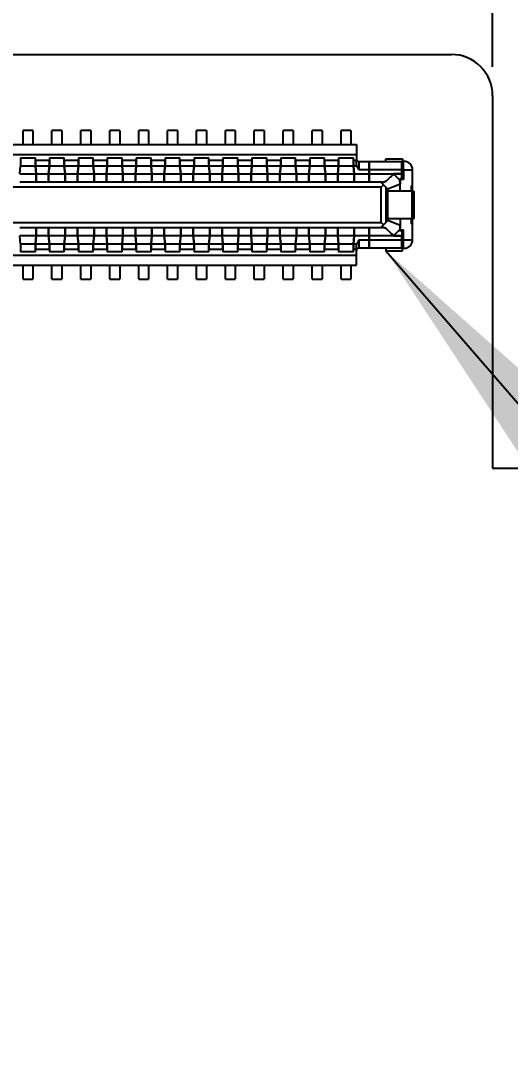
# Model space of a CAD drawing. Header units: millimetres. Extents: x 0 to 210, y 0 to 297.
# Drawn here: x 65.45 to 71.38, y 209.83 to 222.25 of the extents above; entities that cross this region are included whole.
import ezdxf

# ---------------------------------------------------------------- set-up
doc = ezdxf.new("R2010")
doc.units = ezdxf.units.MM
doc.header["$LTSCALE"] = 19.36
doc.layers.get('0').update_dxf_attribs({"linetype": 'CONTINUOUS'})
for name, color, linetype in [('BLACK', 7, 'CONTINUOUS'), ('INTFCLR_2848', 7, 'CONTINUOUS'), ('INTFCLR_6624', 7, 'CONTINUOUS')]:
    doc.layers.add(name, color=color, linetype=linetype)
doc.styles.get("Standard").update_dxf_attribs({"font": 'SIMPLEX.SHX', "width": 0.8})
doc.dimstyles.new('DIMSTYLE_1', dxfattribs={"dimtxt": 3, "dimasz": 3, "dimexe": 2, "dimexo": 0.35, "dimgap": 0.75, "dimtad": 1, "dimzin": 0, "dimdsep": 46, "dimtxsty": 'STANDARD', "dimblk": '_FILLED', "dimblk1": '_FILLED', "dimblk2": '_FILLED', "dimcen": 0.09, "dimazin": 0, "dimtp": 0.01, "dimtm": 0.01, "dimtfac": 1, "dimtofl": 0, "dimtmove": 0, "dimatfit": 3, "dimldrblk": '_FILLED', "dimfxl": 1, "dimtolj": 1, "dimtzin": 0, "dimarcsym": 0})
doc.dimstyles.get("Standard").update_dxf_attribs({"dimtxt": 3, "dimasz": 3, "dimexe": 2, "dimexo": 0.35, "dimtad": 1, "dimzin": 0, "dimdsep": 46, "dimtxsty": 'STANDARD', "dimblk": '_FILLED', "dimblk1": '_FILLED', "dimblk2": '_FILLED', "dimcen": 0.09, "dimazin": 0, "dimtol": 1, "dimtp": 0.01, "dimtm": 0.01, "dimtfac": 1, "dimtofl": 0, "dimtmove": 0, "dimatfit": 3, "dimldrblk": '_FILLED', "dimfxl": 1, "dimtolj": 1, "dimtzin": 0, "dimarcsym": 0})

# ---------------------------------------------------------------- blocks, each defined once
blk = doc.blocks.new('_FILLED')
at = {"color": 0, "linetype": 'BYBLOCK'}
blk.add_solid([(0, 0), (-1, 0.1333), (-1, -0.1333)], dxfattribs=at)
blk = doc.blocks.new('*D0')
at = {"color": 2}
for p, q in [((60.964, 245.278), (60.964, 246.528)), ((71.164, 245.278), (71.164, 246.528)), ((60.964, 221.691), (60.964, 245.278)), ((71.164, 221.691), (71.164, 245.278)), ((66.064, 244.528), (39.349, 244.528)), ((60.964, 244.528), (66.064, 244.528)), ((71.164, 244.528), (66.064, 244.528))]:
    blk.add_line(p, q, dxfattribs=at)
at = {"color": 2, "xscale": 3, "yscale": 3, "zscale": 3, "rotation": 180}
blk.add_blockref('_FILLED', (60.964, 244.528), dxfattribs=at)
at = {"color": 2, "xscale": 3, "yscale": 3, "zscale": 3}
blk.add_blockref('_FILLED', (71.164, 244.528), dxfattribs=at)
blk = doc.blocks.new('*D2')
at = {"color": 2}
for p, q in [((60.964, 215.343), (60.964, 186.681)), ((73.974, 196.671), (73.974, 186.681)), ((60.964, 186.681), (60.964, 183.931)), ((73.974, 186.681), (73.974, 183.931)), ((67.469, 185.931), (43.555, 185.931)), ((60.964, 185.931), (67.469, 185.931)), ((73.974, 185.931), (67.469, 185.931))]:
    blk.add_line(p, q, dxfattribs=at)
at = {"color": 2, "xscale": 3, "yscale": 3, "zscale": 3, "rotation": 180}
blk.add_blockref('_FILLED', (60.964, 185.931), dxfattribs=at)
at = {"color": 2, "xscale": 3, "yscale": 3, "zscale": 3}
blk.add_blockref('_FILLED', (73.974, 185.931), dxfattribs=at)
blk = doc.blocks.new('*D3')
at = {"color": 2}
for p, q in [((60.964, 215.343), (60.964, 176.378)), ((74.469, 210.347), (74.469, 176.378)), ((60.964, 176.378), (60.964, 173.628)), ((74.469, 176.378), (74.469, 173.628)), ((60.964, 175.628), (43.636, 175.628)), ((43.636, 175.628), (67.716, 175.628)), ((79.469, 175.628), (67.716, 175.628)), ((74.469, 175.628), (79.469, 175.628))]:
    blk.add_line(p, q, dxfattribs=at)
at = {"color": 2, "xscale": 3, "yscale": 3, "zscale": 3}
blk.add_blockref('_FILLED', (60.964, 175.628), dxfattribs=at)
at = {"color": 2, "xscale": 3, "yscale": 3, "zscale": 3, "rotation": 180}
blk.add_blockref('_FILLED', (74.469, 175.628), dxfattribs=at)

msp = doc.modelspace()

# ---------------------------------------------------------------- linework, layer by layer
at = {"color": 7}
for p, q in [((61.464, 221.841), (70.664, 221.841)), ((71.164, 221.341), (71.164, 216.834)), ((71.164, 216.834), (73.469, 216.834))]:
    msp.add_line(p, q, dxfattribs=at)
msp.add_arc((70.664, 221.341), 0.5, 0, 90, dxfattribs=at)
at = {"layer": 'BLACK', "color": 7}
for p, q in [((62.614, 220.751), (69.514, 220.751)), ((69.514, 220.751), (69.514, 220.576)), ((62.614, 220.631), (69.514, 220.631)), ((65.629, 220.561), (65.629, 220.491)), ((65.629, 220.561), (65.799, 220.561)), ((65.799, 220.491), (65.799, 220.561)), ((65.979, 220.561), (65.979, 220.491)), ((65.979, 220.561), (66.149, 220.561)), ((66.149, 220.491), (66.149, 220.561)), ((66.329, 220.561), (66.329, 220.491)), ((66.329, 220.561), (66.499, 220.561)), ((66.499, 220.491), (66.499, 220.561)), ((66.679, 220.561), (66.679, 220.491)), ((66.679, 220.561), (66.849, 220.561)), ((66.849, 220.491), (66.849, 220.561)), ((67.029, 220.561), (67.029, 220.491)), ((67.029, 220.561), (67.199, 220.561)), ((67.199, 220.491), (67.199, 220.561)), ((67.379, 220.561), (67.379, 220.491)), ((67.379, 220.561), (67.549, 220.561)), ((67.549, 220.491), (67.549, 220.561)), ((67.729, 220.561), (67.729, 220.491)), ((67.729, 220.561), (67.899, 220.561)), ((67.899, 220.491), (67.899, 220.561)), ((68.079, 220.561), (68.079, 220.491)), ((68.079, 220.561), (68.249, 220.561)), ((68.249, 220.491), (68.249, 220.561)), ((68.429, 220.561), (68.429, 220.491)), ((68.429, 220.561), (68.599, 220.561)), ((68.599, 220.491), (68.599, 220.561)), ((68.779, 220.561), (68.779, 220.491)), ((68.779, 220.561), (68.949, 220.561)), ((68.949, 220.491), (68.949, 220.561)), ((69.129, 220.561), (69.129, 220.491)), ((69.129, 220.561), (69.299, 220.561)), ((69.299, 220.491), (69.299, 220.561)), ((69.479, 220.561), (69.479, 220.491)), ((69.479, 220.561), (69.518, 220.561)), ((69.544, 220.546), (69.671, 220.546)), ((69.671, 220.296), (69.671, 220.546)), ((70.066, 220.336), (70.066, 220.546)), ((70.068, 220.546), (70.066, 220.546)), ((70.094, 220.546), (70.066, 220.546)), ((65.639, 220.396), (65.629, 220.491)), ((65.799, 220.491), (65.789, 220.396)), ((65.989, 220.396), (65.979, 220.491)), ((66.149, 220.491), (66.139, 220.396)), ((66.339, 220.396), (66.329, 220.491)), ((66.499, 220.491), (66.489, 220.396)), ((66.689, 220.396), (66.679, 220.491)), ((66.849, 220.491), (66.839, 220.396)), ((67.039, 220.396), (67.029, 220.491)), ((67.199, 220.491), (67.189, 220.396)), ((67.389, 220.396), (67.379, 220.491)), ((67.549, 220.491), (67.539, 220.396)), ((67.739, 220.396), (67.729, 220.491)), ((67.899, 220.491), (67.889, 220.396)), ((68.089, 220.396), (68.079, 220.491)), ((68.249, 220.491), (68.239, 220.396)), ((68.439, 220.396), (68.429, 220.491)), ((68.599, 220.491), (68.589, 220.396)), ((68.789, 220.396), (68.779, 220.491)), ((68.949, 220.491), (68.939, 220.396)), ((69.139, 220.396), (69.129, 220.491)), ((69.299, 220.491), (69.289, 220.396)), ((69.489, 220.396), (69.479, 220.491)), ((69.544, 220.446), (69.539, 220.455)), ((70.086, 220.455), (70.086, 220.326)), ((70.194, 219.596), (70.194, 220.446)), ((65.639, 220.396), (65.639, 220.296)), ((65.789, 220.296), (65.639, 220.296)), ((65.789, 220.296), (65.789, 220.396)), ((65.989, 220.396), (65.989, 220.296)), ((66.139, 220.296), (65.989, 220.296)), ((66.139, 220.296), (66.139, 220.396)), ((66.339, 220.396), (66.339, 220.296)), ((66.489, 220.296), (66.339, 220.296)), ((66.489, 220.296), (66.489, 220.396)), ((66.689, 220.396), (66.689, 220.296)), ((66.839, 220.296), (66.689, 220.296)), ((66.839, 220.296), (66.839, 220.396)), ((67.039, 220.396), (67.039, 220.296)), ((67.189, 220.296), (67.039, 220.296)), ((67.189, 220.296), (67.189, 220.396)), ((67.389, 220.396), (67.389, 220.296)), ((67.539, 220.296), (67.389, 220.296)), ((67.539, 220.296), (67.539, 220.396)), ((67.739, 220.396), (67.739, 220.296)), ((67.889, 220.296), (67.739, 220.296)), ((67.889, 220.296), (67.889, 220.396)), ((68.089, 220.396), (68.089, 220.296)), ((68.239, 220.296), (68.089, 220.296)), ((68.239, 220.296), (68.239, 220.396)), ((68.439, 220.396), (68.439, 220.296)), ((68.589, 220.296), (68.439, 220.296)), ((68.589, 220.296), (68.589, 220.396)), ((68.789, 220.396), (68.789, 220.296)), ((68.939, 220.296), (68.789, 220.296)), ((68.939, 220.296), (68.939, 220.396)), ((69.139, 220.396), (69.139, 220.296)), ((69.289, 220.296), (69.139, 220.296)), ((69.289, 220.296), (69.289, 220.396)), ((69.489, 220.396), (69.489, 220.296)), ((69.671, 220.296), (69.489, 220.296)), ((69.882, 220.223), (69.809, 220.296)), ((70.066, 220.396), (69.963, 220.396)), ((70.042, 220.304), (70.042, 220.318)), ((70.043, 220.295), (70.042, 220.304)), ((70.044, 220.33), (70.044, 220.277)), ((70.073, 220.326), (70.066, 220.326)), ((70.086, 220.326), (70.073, 220.326)), ((69.814, 220.236), (69.841, 220.264)), ((69.874, 219.811), (69.874, 220.231)), ((69.892, 220.215), (69.896, 220.212)), ((70.044, 220.273), (69.896, 220.212)), ((69.896, 220.186), (69.896, 220.212)), ((70.044, 220.277), (70.044, 220.273)), ((70.044, 220.186), (70.044, 220.273)), ((70.179, 220.251), (70.179, 220.19)), ((70.179, 220.251), (70.194, 220.251)), ((70.179, 220.246), (70.189, 220.246)), ((70.179, 220.196), (70.189, 220.186)), ((70.187, 220.186), (70.189, 220.186)), ((70.194, 220.251), (70.189, 220.246)), ((70.189, 220.186), (70.189, 220.246)), ((69.809, 219.746), (69.882, 219.819)), ((69.814, 219.806), (69.841, 219.779)), ((69.896, 219.83), (69.892, 219.827)), ((69.896, 219.83), (69.896, 219.856)), ((70.044, 219.769), (69.896, 219.83)), ((70.044, 219.856), (70.044, 219.769)), ((70.189, 219.856), (70.179, 219.846)), ((70.179, 219.852), (70.179, 219.791)), ((70.189, 219.856), (70.187, 219.856)), ((70.189, 219.856), (70.189, 219.796)), ((65.639, 219.746), (65.639, 219.646)), ((65.639, 219.746), (65.789, 219.746)), ((65.789, 219.646), (65.789, 219.746)), ((65.989, 219.746), (65.989, 219.646)), ((65.989, 219.746), (66.139, 219.746)), ((66.139, 219.646), (66.139, 219.746)), ((66.339, 219.746), (66.339, 219.646)), ((66.339, 219.746), (66.489, 219.746)), ((66.489, 219.646), (66.489, 219.746)), ((66.689, 219.746), (66.689, 219.646)), ((66.689, 219.746), (66.839, 219.746)), ((66.839, 219.646), (66.839, 219.746)), ((67.039, 219.746), (67.039, 219.646)), ((67.039, 219.746), (67.189, 219.746)), ((67.189, 219.646), (67.189, 219.746)), ((67.389, 219.746), (67.389, 219.646)), ((67.389, 219.746), (67.539, 219.746)), ((67.539, 219.646), (67.539, 219.746)), ((67.739, 219.746), (67.739, 219.646)), ((67.739, 219.746), (67.889, 219.746)), ((67.889, 219.646), (67.889, 219.746)), ((68.089, 219.746), (68.089, 219.646)), ((68.089, 219.746), (68.239, 219.746)), ((68.239, 219.646), (68.239, 219.746)), ((68.439, 219.746), (68.439, 219.646)), ((68.439, 219.746), (68.589, 219.746)), ((68.589, 219.646), (68.589, 219.746)), ((68.789, 219.746), (68.789, 219.646)), ((68.789, 219.746), (68.939, 219.746)), ((68.939, 219.646), (68.939, 219.746)), ((69.139, 219.746), (69.139, 219.646)), ((69.139, 219.746), (69.289, 219.746)), ((69.289, 219.646), (69.289, 219.746)), ((69.489, 219.746), (69.489, 219.646)), ((69.489, 219.746), (69.671, 219.746)), ((69.671, 219.496), (69.671, 219.746)), ((70.043, 219.745), (70.042, 219.735)), ((70.042, 219.735), (70.042, 219.724)), ((70.042, 219.707), (70.042, 219.707)), ((70.042, 219.707), (70.042, 219.706)), ((70.043, 219.749), (70.043, 219.745)), ((70.044, 219.769), (70.044, 219.765)), ((70.044, 219.712), (70.044, 219.765)), ((70.073, 219.716), (70.066, 219.716)), ((70.066, 219.706), (70.066, 219.496)), ((70.086, 219.716), (70.073, 219.716)), ((70.189, 219.796), (70.179, 219.796)), ((70.194, 219.791), (70.179, 219.791)), ((70.189, 219.796), (70.194, 219.791)), ((65.629, 219.551), (65.639, 219.646)), ((65.629, 219.551), (65.629, 219.481)), ((65.789, 219.646), (65.799, 219.551)), ((65.799, 219.481), (65.799, 219.551)), ((65.979, 219.551), (65.989, 219.646)), ((65.979, 219.551), (65.979, 219.481)), ((66.139, 219.646), (66.149, 219.551)), ((66.149, 219.481), (66.149, 219.551)), ((66.329, 219.551), (66.339, 219.646)), ((66.329, 219.551), (66.329, 219.481)), ((66.489, 219.646), (66.499, 219.551)), ((66.499, 219.481), (66.499, 219.551)), ((66.679, 219.551), (66.689, 219.646)), ((66.679, 219.551), (66.679, 219.481)), ((66.839, 219.646), (66.849, 219.551)), ((66.849, 219.481), (66.849, 219.551)), ((67.029, 219.551), (67.039, 219.646)), ((67.029, 219.551), (67.029, 219.481)), ((67.189, 219.646), (67.199, 219.551)), ((67.199, 219.481), (67.199, 219.551)), ((67.379, 219.551), (67.389, 219.646)), ((67.379, 219.551), (67.379, 219.481)), ((67.539, 219.646), (67.549, 219.551)), ((67.549, 219.481), (67.549, 219.551)), ((67.729, 219.551), (67.739, 219.646)), ((67.729, 219.551), (67.729, 219.481)), ((67.889, 219.646), (67.899, 219.551)), ((67.899, 219.481), (67.899, 219.551)), ((68.079, 219.551), (68.089, 219.646)), ((68.079, 219.551), (68.079, 219.481)), ((68.239, 219.646), (68.249, 219.551)), ((68.249, 219.481), (68.249, 219.551)), ((68.429, 219.551), (68.439, 219.646)), ((68.429, 219.551), (68.429, 219.481)), ((68.589, 219.646), (68.599, 219.551)), ((68.599, 219.481), (68.599, 219.551)), ((68.779, 219.551), (68.789, 219.646)), ((68.779, 219.551), (68.779, 219.481)), ((68.939, 219.646), (68.949, 219.551)), ((68.949, 219.481), (68.949, 219.551)), ((69.129, 219.551), (69.139, 219.646)), ((69.129, 219.551), (69.129, 219.481)), ((69.289, 219.646), (69.299, 219.551)), ((69.299, 219.481), (69.299, 219.551)), ((69.479, 219.551), (69.489, 219.646)), ((69.479, 219.551), (69.479, 219.481)), ((69.539, 219.587), (69.536, 219.582)), ((69.544, 219.596), (69.539, 219.587)), ((69.963, 219.646), (69.95, 219.661)), ((69.963, 219.646), (70.066, 219.646)), ((65.799, 219.481), (65.629, 219.481)), ((66.149, 219.481), (65.979, 219.481)), ((66.499, 219.481), (66.329, 219.481)), ((66.849, 219.481), (66.679, 219.481)), ((67.199, 219.481), (67.029, 219.481)), ((67.549, 219.481), (67.379, 219.481)), ((67.899, 219.481), (67.729, 219.481)), ((68.249, 219.481), (68.079, 219.481)), ((68.599, 219.481), (68.429, 219.481)), ((68.949, 219.481), (68.779, 219.481)), ((69.299, 219.481), (69.129, 219.481)), ((69.518, 219.481), (69.479, 219.481)), ((69.514, 219.291), (69.514, 219.466)), ((69.671, 219.496), (69.544, 219.496)), ((70.066, 219.496), (70.068, 219.497)), ((70.066, 219.496), (70.094, 219.496)), ((70.07, 219.497), (70.072, 219.498)), ((62.614, 219.411), (69.514, 219.411)), ((62.614, 219.291), (69.514, 219.291))]:
    msp.add_line(p, q, dxfattribs=at)
at = {"layer": 'BLACK', "color": 9}
for p, q in [((69.544, 220.546), (69.544, 220.446)), ((65.799, 220.491), (65.629, 220.491)), ((66.149, 220.491), (65.979, 220.491)), ((66.499, 220.491), (66.329, 220.491)), ((66.849, 220.491), (66.679, 220.491)), ((67.199, 220.491), (67.029, 220.491)), ((67.549, 220.491), (67.379, 220.491)), ((67.899, 220.491), (67.729, 220.491)), ((68.249, 220.491), (68.079, 220.491)), ((68.599, 220.491), (68.429, 220.491)), ((68.949, 220.491), (68.779, 220.491)), ((69.299, 220.491), (69.129, 220.491)), ((69.522, 220.491), (69.479, 220.491)), ((69.671, 220.446), (69.544, 220.446)), ((70.066, 220.446), (70.194, 220.446)), ((65.639, 220.396), (65.789, 220.396)), ((65.989, 220.396), (66.139, 220.396)), ((66.339, 220.396), (66.489, 220.396)), ((66.689, 220.396), (66.839, 220.396)), ((67.039, 220.396), (67.189, 220.396)), ((67.389, 220.396), (67.539, 220.396)), ((67.739, 220.396), (67.889, 220.396)), ((68.089, 220.396), (68.239, 220.396)), ((68.439, 220.396), (68.589, 220.396)), ((68.789, 220.396), (68.939, 220.396)), ((69.139, 220.396), (69.289, 220.396)), ((69.489, 220.396), (69.671, 220.396)), ((70.042, 220.318), (69.963, 220.396)), ((70.042, 220.318), (70.042, 220.336)), ((70.042, 220.336), (70.066, 220.336)), ((69.814, 220.236), (62.314, 220.236)), ((69.814, 219.806), (69.814, 220.236)), ((69.892, 220.215), (69.892, 219.827)), ((70.179, 220.226), (70.189, 220.226)), ((70.194, 220.186), (70.189, 220.186)), ((70.189, 220.151), (70.194, 220.147)), ((70.194, 220.086), (70.189, 220.091)), ((70.194, 220.056), (70.189, 220.056)), ((70.189, 219.986), (70.194, 219.986)), ((70.189, 219.951), (70.194, 219.956)), ((62.314, 219.806), (69.814, 219.806)), ((70.189, 219.816), (70.179, 219.816)), ((70.194, 219.895), (70.189, 219.891)), ((70.194, 219.856), (70.189, 219.856)), ((69.963, 219.646), (70.042, 219.724)), ((70.042, 219.706), (70.042, 219.724)), ((70.066, 219.706), (70.042, 219.706)), ((65.629, 219.551), (65.799, 219.551)), ((65.789, 219.646), (65.639, 219.646)), ((65.979, 219.551), (66.149, 219.551)), ((66.139, 219.646), (65.989, 219.646)), ((66.329, 219.551), (66.499, 219.551)), ((66.489, 219.646), (66.339, 219.646)), ((66.679, 219.551), (66.849, 219.551)), ((66.839, 219.646), (66.689, 219.646)), ((67.029, 219.551), (67.199, 219.551)), ((67.189, 219.646), (67.039, 219.646)), ((67.379, 219.551), (67.549, 219.551)), ((67.539, 219.646), (67.389, 219.646)), ((67.729, 219.551), (67.899, 219.551)), ((67.889, 219.646), (67.739, 219.646)), ((68.079, 219.551), (68.249, 219.551)), ((68.239, 219.646), (68.089, 219.646)), ((68.429, 219.551), (68.599, 219.551)), ((68.589, 219.646), (68.439, 219.646)), ((68.779, 219.551), (68.949, 219.551)), ((68.939, 219.646), (68.789, 219.646)), ((69.129, 219.551), (69.299, 219.551)), ((69.289, 219.646), (69.139, 219.646)), ((69.479, 219.551), (69.522, 219.551)), ((69.671, 219.646), (69.489, 219.646)), ((69.544, 219.596), (69.544, 219.496)), ((69.544, 219.596), (69.671, 219.596)), ((70.066, 219.596), (70.194, 219.596))]:
    msp.add_line(p, q, dxfattribs=at)
at = {"layer": 'BLACK', "color": 7}
for points in [[(69.522, 220.491), (69.521, 220.493), (69.52, 220.495), (69.52, 220.497), (69.519, 220.498), (69.519, 220.5), (69.518, 220.502), (69.518, 220.504), (69.517, 220.506), (69.517, 220.508), (69.517, 220.51), (69.516, 220.512), (69.516, 220.514), (69.516, 220.517), (69.515, 220.52), (69.515, 220.523), (69.515, 220.526), (69.515, 220.529), (69.514, 220.531), (69.514, 220.535), (69.514, 220.539), (69.514, 220.542), (69.514, 220.546), (69.514, 220.55), (69.514, 220.554), (69.514, 220.557), (69.514, 220.561)], [(70.086, 220.455), (70.086, 220.463), (70.086, 220.472), (70.086, 220.481), (70.086, 220.486), (70.085, 220.491), (70.085, 220.496), (70.085, 220.5), (70.085, 220.504), (70.085, 220.507), (70.084, 220.511), (70.084, 220.514), (70.084, 220.517), (70.083, 220.52), (70.083, 220.523), (70.083, 220.524), (70.082, 220.526), (70.082, 220.528), (70.082, 220.529), (70.081, 220.531), (70.081, 220.532), (70.08, 220.533), (70.08, 220.535), (70.079, 220.536), (70.079, 220.537), (70.078, 220.538), (70.078, 220.539), (70.077, 220.54), (70.077, 220.54), (70.076, 220.541), (70.075, 220.542), (70.075, 220.542), (70.074, 220.543), (70.073, 220.543), (70.072, 220.544), (70.072, 220.544)], [(69.539, 220.455), (69.536, 220.46), (69.535, 220.462), (69.534, 220.465), (69.532, 220.467), (69.531, 220.469), (69.53, 220.472), (69.529, 220.474), (69.528, 220.476), (69.527, 220.479), (69.526, 220.481), (69.525, 220.484), (69.523, 220.486), (69.522, 220.489), (69.522, 220.491)], [(69.835, 220.296), (69.837, 220.296), (69.839, 220.296), (69.841, 220.296), (69.844, 220.297), (69.846, 220.297), (69.848, 220.298), (69.85, 220.298), (69.852, 220.299), (69.855, 220.3), (69.858, 220.301), (69.86, 220.302), (69.863, 220.303), (69.865, 220.304), (69.868, 220.306), (69.87, 220.307), (69.873, 220.309), (69.875, 220.311), (69.878, 220.312), (69.881, 220.314), (69.884, 220.317), (69.887, 220.319), (69.89, 220.322), (69.893, 220.324), (69.896, 220.327), (69.901, 220.331), (69.905, 220.335), (69.909, 220.339), (69.913, 220.343), (69.917, 220.347), (69.921, 220.351), (69.925, 220.355), (69.929, 220.359), (69.936, 220.366), (69.943, 220.374), (69.95, 220.381), (69.963, 220.396)], [(70.044, 220.33), (70.044, 220.33), (70.044, 220.33), (70.044, 220.33), (70.044, 220.331), (70.044, 220.331), (70.044, 220.331), (70.044, 220.331), (70.043, 220.331), (70.043, 220.331), (70.043, 220.332), (70.043, 220.332), (70.043, 220.332), (70.043, 220.332), (70.043, 220.332), (70.043, 220.332), (70.043, 220.332), (70.043, 220.333), (70.043, 220.333), (70.043, 220.333), (70.043, 220.333), (70.043, 220.333), (70.043, 220.334), (70.042, 220.334), (70.042, 220.335), (70.042, 220.335), (70.042, 220.335), (70.042, 220.336)], [(70.066, 220.326), (70.065, 220.326), (70.063, 220.326), (70.062, 220.327), (70.061, 220.327), (70.059, 220.327), (70.057, 220.327), (70.055, 220.327), (70.054, 220.328), (70.052, 220.328), (70.05, 220.328), (70.049, 220.328), (70.047, 220.329), (70.045, 220.329), (70.044, 220.329)], [(70.083, 220.326), (70.082, 220.326), (70.082, 220.326), (70.082, 220.326), (70.081, 220.326), (70.081, 220.326), (70.081, 220.326), (70.08, 220.326), (70.08, 220.326), (70.08, 220.327), (70.079, 220.327), (70.079, 220.327), (70.079, 220.327), (70.078, 220.327), (70.077, 220.327), (70.077, 220.328), (70.076, 220.328), (70.076, 220.328), (70.075, 220.328), (70.075, 220.329), (70.074, 220.329), (70.073, 220.329), (70.073, 220.33), (70.072, 220.33), (70.072, 220.33), (70.071, 220.331), (70.071, 220.331), (70.07, 220.331), (70.07, 220.332), (70.069, 220.332), (70.069, 220.332), (70.069, 220.332), (70.068, 220.333), (70.068, 220.333), (70.068, 220.333), (70.068, 220.333), (70.067, 220.334), (70.067, 220.334), (70.067, 220.334), (70.067, 220.334), (70.067, 220.334), (70.067, 220.334), (70.067, 220.334), (70.067, 220.335), (70.066, 220.335), (70.066, 220.335), (70.066, 220.335), (70.066, 220.335), (70.066, 220.335), (70.066, 220.336), (70.066, 220.336), (70.066, 220.336), (70.066, 220.336)], [(69.892, 220.215), (69.891, 220.215), (69.89, 220.216), (69.89, 220.216), (69.889, 220.217), (69.888, 220.217), (69.888, 220.218), (69.887, 220.218), (69.887, 220.218), (69.886, 220.219), (69.886, 220.219), (69.885, 220.22), (69.885, 220.22), (69.884, 220.22), (69.884, 220.221), (69.883, 220.221), (69.883, 220.222), (69.882, 220.222), (69.882, 220.223), (69.882, 220.223)], [(70.044, 220.277), (70.044, 220.279), (70.044, 220.281), (70.044, 220.283), (70.044, 220.285), (70.043, 220.287), (70.043, 220.289), (70.043, 220.291), (70.043, 220.295)], [(70.188, 220.186), (70.188, 220.186), (70.187, 220.186), (70.187, 220.187), (70.187, 220.187), (70.186, 220.187), (70.186, 220.187), (70.186, 220.188), (70.185, 220.188), (70.185, 220.188), (70.185, 220.188), (70.184, 220.188), (70.184, 220.188), (70.183, 220.189), (70.183, 220.189), (70.183, 220.189), (70.182, 220.189), (70.182, 220.189), (70.181, 220.19), (70.181, 220.19), (70.181, 220.19), (70.18, 220.19)], [(69.892, 219.827), (69.891, 219.827), (69.89, 219.826), (69.89, 219.826), (69.889, 219.825), (69.888, 219.825), (69.888, 219.824), (69.887, 219.824), (69.887, 219.824), (69.886, 219.823), (69.886, 219.823), (69.885, 219.822), (69.885, 219.822), (69.884, 219.822), (69.884, 219.821), (69.883, 219.821), (69.883, 219.82), (69.882, 219.82), (69.882, 219.819), (69.882, 219.819)], [(70.188, 219.856), (70.188, 219.856), (70.187, 219.856), (70.187, 219.855), (70.187, 219.855), (70.186, 219.855), (70.186, 219.855), (70.186, 219.855), (70.185, 219.854), (70.185, 219.854), (70.185, 219.854), (70.184, 219.854), (70.184, 219.854), (70.183, 219.853), (70.183, 219.853), (70.183, 219.853), (70.182, 219.853), (70.182, 219.853), (70.181, 219.853), (70.181, 219.852), (70.181, 219.852), (70.18, 219.852)], [(69.95, 219.661), (69.943, 219.668), (69.936, 219.676), (69.929, 219.683), (69.925, 219.687), (69.921, 219.691), (69.917, 219.695), (69.913, 219.699), (69.909, 219.703), (69.905, 219.707), (69.901, 219.711), (69.896, 219.715), (69.893, 219.718), (69.89, 219.72), (69.887, 219.723), (69.884, 219.726), (69.881, 219.728), (69.878, 219.73), (69.875, 219.731), (69.873, 219.733), (69.87, 219.735), (69.868, 219.736), (69.865, 219.738), (69.863, 219.739), (69.86, 219.74), (69.858, 219.741), (69.855, 219.742), (69.852, 219.743), (69.85, 219.744), (69.848, 219.744), (69.846, 219.745), (69.844, 219.745), (69.841, 219.746), (69.839, 219.746), (69.837, 219.746), (69.835, 219.746)], [(70.044, 219.712), (70.044, 219.712), (70.044, 219.712), (70.044, 219.712), (70.044, 219.711), (70.044, 219.711), (70.044, 219.711), (70.043, 219.711), (70.043, 219.711), (70.043, 219.711), (70.043, 219.711), (70.043, 219.71), (70.043, 219.71), (70.043, 219.71), (70.043, 219.71), (70.043, 219.71), (70.043, 219.71), (70.043, 219.71), (70.043, 219.709), (70.043, 219.709), (70.043, 219.709), (70.043, 219.709), (70.043, 219.708), (70.042, 219.708), (70.042, 219.708), (70.042, 219.707)], [(70.044, 219.765), (70.044, 219.762), (70.044, 219.76), (70.043, 219.758), (70.043, 219.756), (70.043, 219.753), (70.043, 219.751), (70.043, 219.749)], [(70.066, 219.716), (70.065, 219.716), (70.063, 219.716), (70.062, 219.715), (70.06, 219.715), (70.059, 219.715), (70.058, 219.715), (70.056, 219.715), (70.055, 219.715), (70.053, 219.714), (70.051, 219.714), (70.049, 219.714), (70.047, 219.713), (70.045, 219.713), (70.044, 219.713)], [(70.083, 219.716), (70.082, 219.716), (70.082, 219.716), (70.082, 219.716), (70.081, 219.716), (70.081, 219.716), (70.081, 219.716), (70.08, 219.716), (70.08, 219.716), (70.08, 219.716), (70.079, 219.715), (70.079, 219.715), (70.079, 219.715), (70.078, 219.715), (70.077, 219.715), (70.077, 219.715), (70.076, 219.714), (70.076, 219.714), (70.075, 219.714), (70.075, 219.713), (70.074, 219.713), (70.073, 219.713), (70.073, 219.713), (70.072, 219.712), (70.072, 219.712), (70.071, 219.711), (70.071, 219.711), (70.07, 219.711), (70.07, 219.71), (70.069, 219.71), (70.069, 219.71), (70.069, 219.71), (70.068, 219.709), (70.068, 219.709), (70.068, 219.709), (70.068, 219.709), (70.067, 219.709), (70.067, 219.708), (70.067, 219.708), (70.067, 219.708), (70.067, 219.708), (70.067, 219.708), (70.067, 219.708), (70.067, 219.708), (70.066, 219.707), (70.066, 219.707), (70.066, 219.707), (70.066, 219.707), (70.066, 219.707), (70.066, 219.707), (70.066, 219.706), (70.066, 219.706), (70.066, 219.706)], [(70.078, 219.503), (70.078, 219.504), (70.079, 219.505), (70.079, 219.506), (70.08, 219.507), (70.08, 219.508), (70.081, 219.509), (70.081, 219.511), (70.081, 219.512), (70.082, 219.514), (70.082, 219.516), (70.083, 219.517), (70.083, 219.52), (70.083, 219.523), (70.084, 219.525), (70.084, 219.528), (70.084, 219.531), (70.084, 219.533), (70.085, 219.536), (70.085, 219.539), (70.085, 219.544), (70.085, 219.55), (70.086, 219.555), (70.086, 219.56), (70.086, 219.566), (70.086, 219.573), (70.086, 219.581), (70.086, 219.588), (70.086, 219.716)], [(69.514, 219.481), (69.514, 219.488), (69.514, 219.492), (69.514, 219.496), (69.514, 219.5), (69.514, 219.503), (69.514, 219.507), (69.514, 219.511), (69.515, 219.514), (69.515, 219.516), (69.515, 219.519), (69.515, 219.522), (69.516, 219.525), (69.516, 219.528), (69.516, 219.53), (69.517, 219.532), (69.517, 219.534), (69.517, 219.536), (69.518, 219.538), (69.518, 219.54), (69.519, 219.542), (69.519, 219.544), (69.52, 219.546), (69.52, 219.547), (69.521, 219.549), (69.522, 219.551)], [(69.536, 219.582), (69.535, 219.58), (69.534, 219.577), (69.532, 219.575), (69.531, 219.573), (69.53, 219.57), (69.529, 219.568), (69.528, 219.566), (69.527, 219.563), (69.526, 219.561), (69.525, 219.558), (69.523, 219.556), (69.522, 219.553), (69.522, 219.551)], [(70.072, 219.498), (70.072, 219.498), (70.072, 219.498), (70.072, 219.498), (70.073, 219.498), (70.073, 219.498), (70.073, 219.499), (70.073, 219.499), (70.074, 219.499), (70.074, 219.499), (70.074, 219.499), (70.074, 219.499), (70.074, 219.499), (70.075, 219.5), (70.075, 219.5), (70.075, 219.5), (70.075, 219.5), (70.075, 219.5), (70.076, 219.501), (70.076, 219.501), (70.076, 219.501), (70.076, 219.501), (70.076, 219.501), (70.077, 219.502), (70.077, 219.502), (70.077, 219.502), (70.077, 219.502), (70.077, 219.502), (70.077, 219.503), (70.078, 219.503)]]:
    msp.add_lwpolyline(points, dxfattribs=at)
for centre, radius, start, end in [((69.544, 220.576), 0.03, 179.9999, 270), ((70.06, 220.517), 0.03, 66.4536, 73.7319), ((70.094, 220.446), 0.1, 360, 90), ((70.161, 220.136), 0.0576, 70.2277, 71.8105), ((70.161, 219.906), 0.057, 288.191, 289.7932), ((70.094, 219.596), 0.1, 270, 0), ((69.544, 219.466), 0.03, 90, 180.0001), ((70.06, 219.525), 0.03, 286.2681, 291.3323)]:
    msp.add_arc(centre, radius, start, end, dxfattribs=at)
at = {"layer": 'INTFCLR_2848', "color": 7}
for p, q in [((69.671, 220.546), (69.671, 220.296)), ((69.671, 220.546), (70.066, 220.546)), ((69.871, 220.546), (69.871, 220.576)), ((69.871, 220.576), (70.071, 220.576)), ((70.066, 220.546), (70.066, 220.396)), ((70.071, 220.576), (70.071, 220.546)), ((69.835, 220.296), (69.671, 220.296)), ((69.894, 219.856), (69.894, 220.186)), ((70.189, 220.186), (69.894, 220.186)), ((70.189, 219.796), (70.189, 220.246)), ((70.194, 220.186), (70.214, 220.186)), ((70.214, 219.856), (70.214, 220.186)), ((69.894, 219.856), (70.187, 219.856)), ((70.188, 219.856), (70.189, 219.856)), ((70.194, 219.856), (70.214, 219.856)), ((69.671, 219.746), (69.671, 219.496)), ((69.671, 219.746), (69.835, 219.746)), ((70.066, 219.496), (70.066, 219.646)), ((70.066, 219.496), (69.671, 219.496)), ((69.871, 219.496), (69.871, 219.466)), ((69.871, 219.466), (70.071, 219.466)), ((70.071, 219.466), (70.071, 219.496))]:
    msp.add_line(p, q, dxfattribs=at)
at = {"layer": 'INTFCLR_2848', "color": 9}
for p, q in [((70.066, 220.446), (69.671, 220.446)), ((69.671, 220.396), (70.066, 220.396)), ((70.066, 219.646), (69.671, 219.646)), ((69.671, 219.596), (70.066, 219.596))]:
    msp.add_line(p, q, dxfattribs=at)
at = {"layer": 'INTFCLR_6624', "color": 7}
for p, q in [((65.479, 220.751), (65.479, 220.921)), ((65.599, 220.921), (65.479, 220.921)), ((65.599, 220.921), (65.599, 220.751)), ((65.829, 220.751), (65.829, 220.921)), ((65.949, 220.921), (65.829, 220.921)), ((65.949, 220.921), (65.949, 220.751)), ((66.179, 220.751), (66.179, 220.921)), ((66.299, 220.921), (66.179, 220.921)), ((66.299, 220.921), (66.299, 220.751)), ((66.529, 220.751), (66.529, 220.921)), ((66.649, 220.921), (66.529, 220.921)), ((66.649, 220.921), (66.649, 220.751)), ((66.879, 220.751), (66.879, 220.921)), ((66.999, 220.921), (66.879, 220.921)), ((66.999, 220.921), (66.999, 220.751)), ((67.229, 220.751), (67.229, 220.921)), ((67.349, 220.921), (67.229, 220.921)), ((67.349, 220.921), (67.349, 220.751)), ((67.579, 220.751), (67.579, 220.921)), ((67.699, 220.921), (67.579, 220.921)), ((67.699, 220.921), (67.699, 220.751)), ((67.929, 220.751), (67.929, 220.921)), ((68.049, 220.921), (67.929, 220.921)), ((68.049, 220.921), (68.049, 220.751)), ((68.279, 220.751), (68.279, 220.921)), ((68.399, 220.921), (68.279, 220.921)), ((68.399, 220.921), (68.399, 220.751)), ((68.629, 220.751), (68.629, 220.921)), ((68.749, 220.921), (68.629, 220.921)), ((68.749, 220.921), (68.749, 220.751)), ((68.979, 220.751), (68.979, 220.921)), ((69.099, 220.921), (68.979, 220.921)), ((69.099, 220.921), (69.099, 220.751)), ((69.329, 220.751), (69.329, 220.921)), ((69.449, 220.921), (69.329, 220.921)), ((69.449, 220.921), (69.449, 220.751)), ((65.449, 220.591), (65.449, 220.491)), ((65.449, 220.591), (65.629, 220.591)), ((65.629, 220.491), (65.629, 220.591)), ((65.799, 220.591), (65.799, 220.491)), ((65.799, 220.591), (65.979, 220.591)), ((65.979, 220.491), (65.979, 220.591)), ((66.149, 220.591), (66.149, 220.491)), ((66.149, 220.591), (66.329, 220.591)), ((66.329, 220.491), (66.329, 220.591)), ((66.499, 220.591), (66.499, 220.491)), ((66.499, 220.591), (66.679, 220.591)), ((66.679, 220.491), (66.679, 220.591)), ((66.849, 220.591), (66.849, 220.491)), ((66.849, 220.591), (67.029, 220.591)), ((67.029, 220.491), (67.029, 220.591)), ((67.199, 220.591), (67.199, 220.491)), ((67.199, 220.591), (67.379, 220.591)), ((67.379, 220.491), (67.379, 220.591)), ((67.549, 220.591), (67.549, 220.491)), ((67.549, 220.591), (67.729, 220.591)), ((67.729, 220.491), (67.729, 220.591)), ((67.899, 220.591), (67.899, 220.491)), ((67.899, 220.591), (68.079, 220.591)), ((68.079, 220.491), (68.079, 220.591)), ((68.249, 220.591), (68.249, 220.491)), ((68.249, 220.591), (68.429, 220.591)), ((68.429, 220.491), (68.429, 220.591)), ((68.599, 220.591), (68.599, 220.491)), ((68.599, 220.591), (68.779, 220.591)), ((68.779, 220.491), (68.779, 220.591)), ((68.949, 220.591), (68.949, 220.491)), ((68.949, 220.591), (69.129, 220.591)), ((69.129, 220.491), (69.129, 220.591)), ((69.299, 220.591), (69.299, 220.491)), ((69.299, 220.591), (69.479, 220.591)), ((69.479, 220.491), (69.479, 220.591)), ((65.439, 220.396), (65.449, 220.491)), ((65.629, 220.491), (65.639, 220.396)), ((65.789, 220.396), (65.799, 220.491)), ((65.979, 220.491), (65.989, 220.396)), ((66.139, 220.396), (66.149, 220.491)), ((66.329, 220.491), (66.339, 220.396)), ((66.489, 220.396), (66.499, 220.491)), ((66.679, 220.491), (66.689, 220.396)), ((66.839, 220.396), (66.849, 220.491)), ((67.029, 220.491), (67.039, 220.396)), ((67.189, 220.396), (67.199, 220.491)), ((67.379, 220.491), (67.389, 220.396)), ((67.539, 220.396), (67.549, 220.491)), ((67.729, 220.491), (67.739, 220.396)), ((67.889, 220.396), (67.899, 220.491)), ((68.079, 220.491), (68.089, 220.396)), ((68.239, 220.396), (68.249, 220.491)), ((68.429, 220.491), (68.439, 220.396)), ((68.589, 220.396), (68.599, 220.491)), ((68.779, 220.491), (68.789, 220.396)), ((68.939, 220.396), (68.949, 220.491)), ((69.129, 220.491), (69.139, 220.396)), ((69.289, 220.396), (69.299, 220.491)), ((69.479, 220.491), (69.489, 220.396)), ((65.639, 220.296), (65.439, 220.296)), ((65.639, 220.296), (65.639, 220.396)), ((65.789, 220.396), (65.789, 220.296)), ((65.989, 220.296), (65.789, 220.296)), ((65.989, 220.296), (65.989, 220.396)), ((66.139, 220.396), (66.139, 220.296)), ((66.339, 220.296), (66.139, 220.296)), ((66.339, 220.296), (66.339, 220.396)), ((66.489, 220.396), (66.489, 220.296)), ((66.689, 220.296), (66.489, 220.296)), ((66.689, 220.296), (66.689, 220.396)), ((66.839, 220.396), (66.839, 220.296)), ((67.039, 220.296), (66.839, 220.296)), ((67.039, 220.296), (67.039, 220.396)), ((67.189, 220.396), (67.189, 220.296)), ((67.389, 220.296), (67.189, 220.296)), ((67.389, 220.296), (67.389, 220.396)), ((67.539, 220.396), (67.539, 220.296)), ((67.739, 220.296), (67.539, 220.296)), ((67.739, 220.296), (67.739, 220.396)), ((67.889, 220.396), (67.889, 220.296)), ((68.089, 220.296), (67.889, 220.296)), ((68.089, 220.296), (68.089, 220.396)), ((68.239, 220.396), (68.239, 220.296)), ((68.439, 220.296), (68.239, 220.296)), ((68.439, 220.296), (68.439, 220.396)), ((68.589, 220.396), (68.589, 220.296)), ((68.789, 220.296), (68.589, 220.296)), ((68.789, 220.296), (68.789, 220.396)), ((68.939, 220.396), (68.939, 220.296)), ((69.139, 220.296), (68.939, 220.296)), ((69.139, 220.296), (69.139, 220.396)), ((69.289, 220.396), (69.289, 220.296)), ((69.489, 220.296), (69.289, 220.296)), ((69.489, 220.296), (69.489, 220.396)), ((65.439, 219.746), (65.639, 219.746)), ((65.639, 219.646), (65.639, 219.746)), ((65.789, 219.746), (65.789, 219.646)), ((65.789, 219.746), (65.989, 219.746)), ((65.989, 219.646), (65.989, 219.746)), ((66.139, 219.746), (66.139, 219.646)), ((66.139, 219.746), (66.339, 219.746)), ((66.339, 219.646), (66.339, 219.746)), ((66.489, 219.746), (66.489, 219.646)), ((66.489, 219.746), (66.689, 219.746)), ((66.689, 219.646), (66.689, 219.746)), ((66.839, 219.746), (66.839, 219.646)), ((66.839, 219.746), (67.039, 219.746)), ((67.039, 219.646), (67.039, 219.746)), ((67.189, 219.746), (67.189, 219.646)), ((67.189, 219.746), (67.389, 219.746)), ((67.389, 219.646), (67.389, 219.746)), ((67.539, 219.746), (67.539, 219.646)), ((67.539, 219.746), (67.739, 219.746)), ((67.739, 219.646), (67.739, 219.746)), ((67.889, 219.746), (67.889, 219.646)), ((67.889, 219.746), (68.089, 219.746)), ((68.089, 219.646), (68.089, 219.746)), ((68.239, 219.746), (68.239, 219.646)), ((68.239, 219.746), (68.439, 219.746)), ((68.439, 219.646), (68.439, 219.746)), ((68.589, 219.746), (68.589, 219.646)), ((68.589, 219.746), (68.789, 219.746)), ((68.789, 219.646), (68.789, 219.746)), ((68.939, 219.746), (68.939, 219.646)), ((68.939, 219.746), (69.139, 219.746)), ((69.139, 219.646), (69.139, 219.746)), ((69.289, 219.746), (69.289, 219.646)), ((69.289, 219.746), (69.489, 219.746)), ((69.489, 219.646), (69.489, 219.746)), ((65.449, 219.551), (65.439, 219.646)), ((65.449, 219.551), (65.449, 219.451)), ((65.639, 219.646), (65.629, 219.551)), ((65.629, 219.451), (65.629, 219.551)), ((65.799, 219.551), (65.789, 219.646)), ((65.799, 219.551), (65.799, 219.451)), ((65.989, 219.646), (65.979, 219.551)), ((65.979, 219.451), (65.979, 219.551)), ((66.149, 219.551), (66.139, 219.646)), ((66.149, 219.551), (66.149, 219.451)), ((66.339, 219.646), (66.329, 219.551)), ((66.329, 219.451), (66.329, 219.551)), ((66.499, 219.551), (66.489, 219.646)), ((66.499, 219.551), (66.499, 219.451)), ((66.689, 219.646), (66.679, 219.551)), ((66.679, 219.451), (66.679, 219.551)), ((66.849, 219.551), (66.839, 219.646)), ((66.849, 219.551), (66.849, 219.451)), ((67.039, 219.646), (67.029, 219.551)), ((67.029, 219.451), (67.029, 219.551)), ((67.199, 219.551), (67.189, 219.646)), ((67.199, 219.551), (67.199, 219.451)), ((67.389, 219.646), (67.379, 219.551)), ((67.379, 219.451), (67.379, 219.551)), ((67.549, 219.551), (67.539, 219.646)), ((67.549, 219.551), (67.549, 219.451)), ((67.739, 219.646), (67.729, 219.551)), ((67.729, 219.451), (67.729, 219.551)), ((67.899, 219.551), (67.889, 219.646)), ((67.899, 219.551), (67.899, 219.451)), ((68.089, 219.646), (68.079, 219.551)), ((68.079, 219.451), (68.079, 219.551)), ((68.249, 219.551), (68.239, 219.646)), ((68.249, 219.551), (68.249, 219.451)), ((68.439, 219.646), (68.429, 219.551)), ((68.429, 219.451), (68.429, 219.551)), ((68.599, 219.551), (68.589, 219.646)), ((68.599, 219.551), (68.599, 219.451)), ((68.789, 219.646), (68.779, 219.551)), ((68.779, 219.451), (68.779, 219.551)), ((68.949, 219.551), (68.939, 219.646)), ((68.949, 219.551), (68.949, 219.451)), ((69.139, 219.646), (69.129, 219.551)), ((69.129, 219.451), (69.129, 219.551)), ((69.299, 219.551), (69.289, 219.646)), ((69.299, 219.551), (69.299, 219.451)), ((69.489, 219.646), (69.479, 219.551)), ((69.479, 219.451), (69.479, 219.551)), ((65.629, 219.451), (65.449, 219.451)), ((65.979, 219.451), (65.799, 219.451)), ((66.329, 219.451), (66.149, 219.451)), ((66.679, 219.451), (66.499, 219.451)), ((67.029, 219.451), (66.849, 219.451)), ((67.379, 219.451), (67.199, 219.451)), ((67.729, 219.451), (67.549, 219.451)), ((68.079, 219.451), (67.899, 219.451)), ((68.429, 219.451), (68.249, 219.451)), ((68.779, 219.451), (68.599, 219.451)), ((69.129, 219.451), (68.949, 219.451)), ((69.479, 219.451), (69.299, 219.451)), ((65.479, 219.121), (65.479, 219.291)), ((65.599, 219.291), (65.599, 219.121)), ((65.829, 219.121), (65.829, 219.291)), ((65.949, 219.291), (65.949, 219.121)), ((66.179, 219.121), (66.179, 219.291)), ((66.299, 219.291), (66.299, 219.121)), ((66.529, 219.121), (66.529, 219.291)), ((66.649, 219.291), (66.649, 219.121)), ((66.879, 219.121), (66.879, 219.291)), ((66.999, 219.291), (66.999, 219.121)), ((67.229, 219.121), (67.229, 219.291)), ((67.349, 219.291), (67.349, 219.121)), ((67.579, 219.121), (67.579, 219.291)), ((67.699, 219.291), (67.699, 219.121)), ((67.929, 219.121), (67.929, 219.291)), ((68.049, 219.291), (68.049, 219.121)), ((68.279, 219.121), (68.279, 219.291)), ((68.399, 219.291), (68.399, 219.121)), ((68.629, 219.121), (68.629, 219.291)), ((68.749, 219.291), (68.749, 219.121)), ((68.979, 219.121), (68.979, 219.291)), ((69.099, 219.291), (69.099, 219.121)), ((69.329, 219.121), (69.329, 219.291)), ((69.449, 219.291), (69.449, 219.121)), ((65.479, 219.121), (65.599, 219.121)), ((65.829, 219.121), (65.949, 219.121)), ((66.179, 219.121), (66.299, 219.121)), ((66.529, 219.121), (66.649, 219.121)), ((66.879, 219.121), (66.999, 219.121)), ((67.229, 219.121), (67.349, 219.121)), ((67.579, 219.121), (67.699, 219.121)), ((67.929, 219.121), (68.049, 219.121)), ((68.279, 219.121), (68.399, 219.121)), ((68.629, 219.121), (68.749, 219.121)), ((68.979, 219.121), (69.099, 219.121)), ((69.329, 219.121), (69.449, 219.121))]:
    msp.add_line(p, q, dxfattribs=at)
at = {"layer": 'INTFCLR_6624', "color": 9}
for p, q in [((65.629, 220.491), (65.449, 220.491)), ((65.979, 220.491), (65.799, 220.491)), ((66.329, 220.491), (66.149, 220.491)), ((66.679, 220.491), (66.499, 220.491)), ((67.029, 220.491), (66.849, 220.491)), ((67.379, 220.491), (67.199, 220.491)), ((67.729, 220.491), (67.549, 220.491)), ((68.079, 220.491), (67.899, 220.491)), ((68.429, 220.491), (68.249, 220.491)), ((68.779, 220.491), (68.599, 220.491)), ((69.129, 220.491), (68.949, 220.491)), ((69.479, 220.491), (69.299, 220.491)), ((65.439, 220.396), (65.639, 220.396)), ((65.789, 220.396), (65.989, 220.396)), ((66.139, 220.396), (66.339, 220.396)), ((66.489, 220.396), (66.689, 220.396)), ((66.839, 220.396), (67.039, 220.396)), ((67.189, 220.396), (67.389, 220.396)), ((67.539, 220.396), (67.739, 220.396)), ((67.889, 220.396), (68.089, 220.396)), ((68.239, 220.396), (68.439, 220.396)), ((68.589, 220.396), (68.789, 220.396)), ((68.939, 220.396), (69.139, 220.396)), ((69.289, 220.396), (69.489, 220.396)), ((65.639, 219.646), (65.439, 219.646)), ((65.449, 219.551), (65.629, 219.551)), ((65.989, 219.646), (65.789, 219.646)), ((65.799, 219.551), (65.979, 219.551)), ((66.339, 219.646), (66.139, 219.646)), ((66.149, 219.551), (66.329, 219.551)), ((66.689, 219.646), (66.489, 219.646)), ((66.499, 219.551), (66.679, 219.551)), ((67.039, 219.646), (66.839, 219.646)), ((66.849, 219.551), (67.029, 219.551)), ((67.389, 219.646), (67.189, 219.646)), ((67.199, 219.551), (67.379, 219.551)), ((67.739, 219.646), (67.539, 219.646)), ((67.549, 219.551), (67.729, 219.551)), ((68.089, 219.646), (67.889, 219.646)), ((67.899, 219.551), (68.079, 219.551)), ((68.439, 219.646), (68.239, 219.646)), ((68.249, 219.551), (68.429, 219.551)), ((68.789, 219.646), (68.589, 219.646)), ((68.599, 219.551), (68.779, 219.551)), ((69.139, 219.646), (68.939, 219.646)), ((68.949, 219.551), (69.129, 219.551)), ((69.489, 219.646), (69.289, 219.646)), ((69.299, 219.551), (69.479, 219.551))]:
    msp.add_line(p, q, dxfattribs=at)

# ---------------------------------------------------------------- dimensions: what is measured, and where the dimension line sits
at = {"color": 2}
for base, p1, p2, text, picture, middle in [((71.164, 244.528), (60.964, 221.341), (71.164, 221.341), '10.20', '*D0', (39.349, 244.528)), ((73.974, 185.931), (60.964, 215.693), (73.974, 197.021), '13.01', '*D2', (43.555, 185.931)), ((74.469, 175.628), (60.964, 215.693), (74.469, 210.697), '13.51', '*D3', (43.636, 175.628))]:
    dim = msp.add_linear_dim(base=base, p1=p1, p2=p2, text=text, dimstyle='DIMSTYLE_1', dxfattribs=at)
    dim.commit()
    dim.dimension.update_dxf_attribs({"geometry": picture, "text_midpoint": middle, "dimtype": 160})

# ---------------------------------------------------------------- leaders
msp.add_leader([(69.871, 219.466), (79.631, 208.191), (82.631, 208.191)], dimstyle='STANDARD', override={"dimtad": 0}, dxfattribs=at)

doc.saveas('drawing.dxf')
